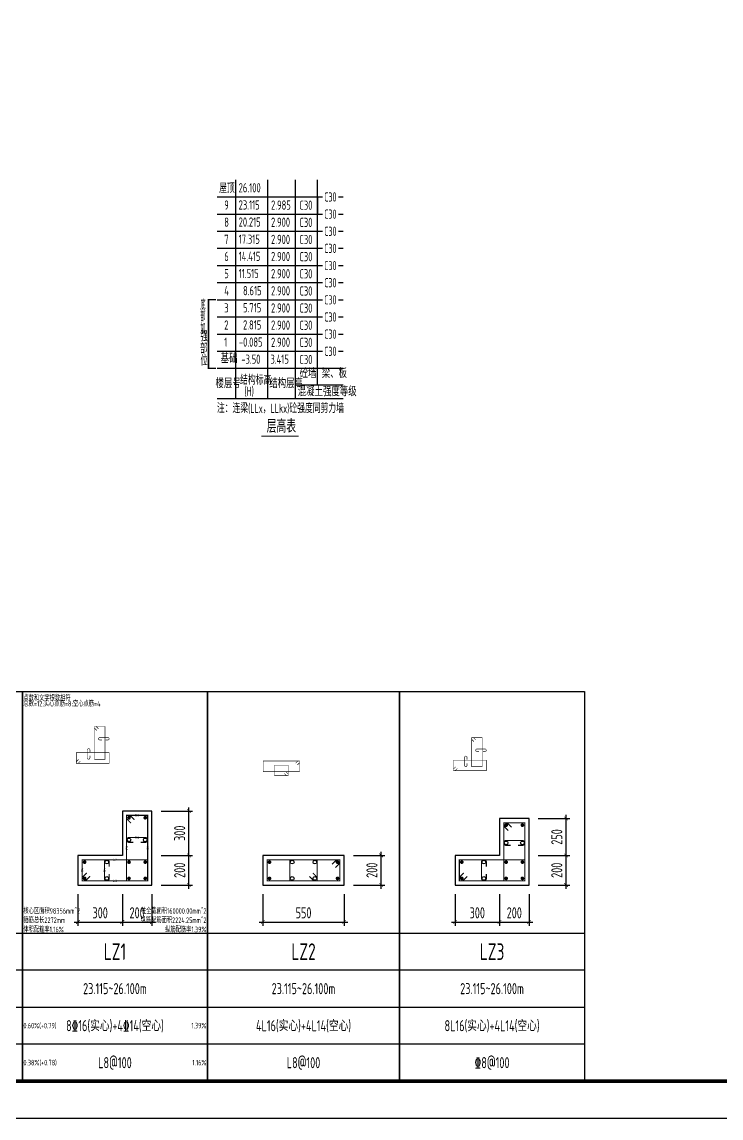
# Model space of a CAD drawing. Extents: x -1058961 to 23600, y -449123 to 2751847.
# Drawn here: x -409218 to -390309, y -288485 to -258849 of the extents above; entities that cross this region are included whole.
import ezdxf
from ezdxf.enums import TextEntityAlignment as Align

# ---------------------------------------------------------------- set-up
doc = ezdxf.new("R2010")
doc.units = 0
doc.header["$LTSCALE"] = 1000
doc.layers.get('0').update_dxf_attribs({"linetype": 'CONTINUOUS'})
doc.layers.get('DEFPOINTS').update_dxf_attribs({"linetype": 'CONTINUOUS'})
for name, color, linetype in [('-TK', 7, 'CONTINUOUS'), ('COLU_DE_DIM', 3, 'CONTINUOUS'), ('COLU_DE_TH', 7, 'CONTINUOUS'), ('LINK', 6, 'CONTINUOUS'), ('LINK-INDEX', 6, 'CONTINUOUS'), ('REIN', 6, 'CONTINUOUS'), ('S-0-TEXT', 7, 'CONTINUOUS'), ('S-B表格', 2, 'CONTINUOUS'), ('TAB', 7, 'CONTINUOUS'), ('TAB_TEXT', 7, 'CONTINUOUS'), ('TEXT', 2, 'CONTINUOUS')]:
    doc.layers.add(name, color=color, linetype=linetype)
doc.layers.add('7549', color=9, linetype='CONTINUOUS', lineweight=18)
doc.layers.add('箍筋长度', color=3, linetype='CONTINUOUS', plot=False)
doc.layers.add('配箍校核', color=34, linetype='CONTINUOUS', plot=False)
doc.styles.add('BW_Rein', font='Tssdeng.shx', dxfattribs={"width": 0.7, "bigfont": 'hztxt.shx'})
doc.styles.add('TSSD_DIMENSION', font='Tssdeng.shx', dxfattribs={"width": 0.7, "bigfont": 'tssdchn.shx'})
doc.styles.add('TSSD_REIN', font='tssdeng.shx', dxfattribs={"width": 0.7, "height": 300, "bigfont": 'tssdchn.shx'})
doc.dimstyles.new('TSSD_25_100', dxfattribs={"dimtxt": 300, "dimasz": 100, "dimexe": 100, "dimexo": 250, "dimgap": 100, "dimtad": 1, "dimdec": 0, "dimlfac": 0.25, "dimzin": 0, "dimdsep": 46, "dimtxsty": 'TSSD_DIMENSION', "dimblk": 'ARCHTICK', "dimcen": 0, "dimdle": 100, "dimclrt": 7, "dimadec": 0, "dimazin": 0, "dimtfac": 1, "dimtdec": 0, "dimtix": 1, "dimtmove": 2, "dimatfit": 3, "dimldrblk": 'ARCHTICK', "dimfxl": 0, "dimtolj": 1, "dimtzin": 0, "dimarcsym": 0})

# ---------------------------------------------------------------- blocks, each defined once
blk = doc.blocks.new('B20200424131938')
at = {"layer": '7549', "const_width": 40}
blk.add_lwpolyline([(417, 3688), (217, 3688), (217, 1834), (417, 1834)], dxfattribs=at)
at = {"layer": 'S-0-TEXT'}
blk.add_lwpolyline([(1641, 0, 27, 27, 0), (2658, 0, 0, 0, 0)], format="xyseb", dxfattribs=at)
at = {"layer": 'S-B表格'}
for p, q in [((952, 1021), (952, 6932)), ((1817, 1021), (1817, 6932)), ((2567, 1021), (2567, 6932)), ((3167, 1385), (3167, 6932)), ((452, 6469), (3167, 6469)), ((452, 6469), (3167, 6469)), ((3167, 6469), (3298, 6469)), ((3167, 6469), (3298, 6469)), ((3167, 6469), (3298, 6469)), ((3731, 6469), (3862, 6469)), ((3731, 6469), (3862, 6469)), ((3731, 6469), (3862, 6469)), ((452, 6005), (3167, 6005)), ((452, 6005), (3167, 6005)), ((3167, 6005), (3298, 6005)), ((3167, 6005), (3298, 6005)), ((3167, 6005), (3298, 6005)), ((3731, 6005), (3862, 6005)), ((3731, 6005), (3862, 6005)), ((3731, 6005), (3862, 6005)), ((452, 5542), (3167, 5542)), ((452, 5542), (3167, 5542)), ((3167, 5542), (3298, 5542)), ((3167, 5542), (3298, 5542)), ((3167, 5542), (3298, 5542)), ((3731, 5542), (3862, 5542)), ((3731, 5542), (3862, 5542)), ((3731, 5542), (3862, 5542)), ((452, 5078), (3167, 5078)), ((452, 5078), (3167, 5078)), ((3167, 5078), (3298, 5078)), ((3167, 5078), (3298, 5078)), ((3167, 5078), (3298, 5078)), ((3731, 5078), (3862, 5078)), ((3731, 5078), (3862, 5078)), ((3731, 5078), (3862, 5078)), ((452, 4615), (3167, 4615)), ((3167, 4615), (3298, 4615)), ((3731, 4615), (3862, 4615)), ((452, 4151), (3167, 4151)), ((3167, 4151), (3298, 4151)), ((3731, 4151), (3862, 4151)), ((452, 3688), (3167, 3688)), ((3167, 3688), (3298, 3688)), ((3731, 3688), (3862, 3688)), ((452, 3224), (3167, 3224)), ((3167, 3224), (3298, 3224)), ((3731, 3224), (3862, 3224)), ((452, 2761), (3167, 2761)), ((3167, 2761), (3298, 2761)), ((3731, 2761), (3862, 2761)), ((452, 2297), (3167, 2297)), ((3167, 2297), (3298, 2297)), ((3731, 2297), (3862, 2297)), ((452, 1834), (3167, 1834)), ((452, 1834), (3862, 1834)), ((452, 1834), (2854, 1834)), ((452, 1834), (2854, 1834)), ((2567, 1385), (3862, 1385)), ((452, 1021), (3862, 1021))]:
    blk.add_line(p, q, dxfattribs=at)
at = {"style": 'TSSD_REIN'}
for s, width, p, p2 in [('底', 0.535575, (-3, 3408), (134, 3408)), ('部', 0.530918, (-3, 3100), (134, 3100)), ('加', 0.526341, (-3, 2774), (134, 2774))]:
    blk.add_text(s, height=285, dxfattribs=dict(at, width=width)).set_placement(p, p2, align=Align.FIT)
for s, height, width, p in [('强', 285, 0.535575, (-3, 2477)), ('部', 285, 0.535575, (-13, 2146)), ('位', 285, 0.535575, (-3, 1820)), ('砼墙', 250, 0.7, (2681, 1495)), ('梁、板', 250, 0.7, (3279, 1495))]:
    blk.add_text(s, height=height, dxfattribs=dict(at, width=width)).set_placement(p, align=Align.BOTTOM_LEFT)
for s, width, p in [('楼层号', 0.7, (405, 1299)), ('结构标高', 0.65, (1070, 1392)), ('结构层高', 0.7, (1860, 1299)), ('(H)', 0.65, (1188, 1086)), ('混凝土强度等级', 0.7, (2629, 1080))]:
    blk.add_text(s, height=250, dxfattribs=dict(at, width=width)).set_placement(p)
at = {"layer": 'S-0-TEXT', "style": 'TSSD_REIN', "width": 0.7}
blk.add_text('层高表', height=360, dxfattribs=at).set_placement((1790, 90))
at = {"layer": 'S-B表格', "style": 'TSSD_REIN'}
for s, width, p in [('屋顶', 0.65, (503, 6575)), ('26.100', 0.7, (1031, 6590)), ('C30', 0.65, (3345, 6341)), ('9', 0.7, (642, 6123)), ('23.115', 0.7, (1031, 6126)), ('2.985', 0.7, (1907, 6121)), ('C30', 0.7, (2675, 6118)), ('C30', 0.65, (3345, 5877)), ('8', 0.7, (642, 5660)), ('20.215', 0.7, (1031, 5663)), ('2.900', 0.7, (1907, 5658)), ('C30', 0.7, (2675, 5654)), ('C30', 0.65, (3345, 5414)), ('7', 0.7, (642, 5196)), ('17.315', 0.7, (1031, 5199)), ('2.900', 0.7, (1907, 5194)), ('C30', 0.7, (2675, 5191)), ('C30', 0.65, (3345, 4950)), ('6', 0.7, (642, 4733)), ('14.415', 0.7, (1031, 4736)), ('2.900', 0.7, (1907, 4731)), ('C30', 0.7, (2675, 4727)), ('5', 0.7, (642, 4269)), ('11.515', 0.7, (1031, 4272)), ('2.900', 0.7, (1907, 4267)), ('C30', 0.7, (2675, 4264)), ('C30', 0.65, (3345, 4487)), ('C30', 0.65, (3345, 4023)), ('4', 0.7, (642, 3806)), ('8.615', 0.7, (1150, 3809)), ('2.900', 0.7, (1907, 3804)), ('C30', 0.7, (2675, 3800)), ('3', 0.7, (642, 3342)), ('5.715', 0.7, (1150, 3345)), ('2.900', 0.7, (1907, 3340)), ('C30', 0.7, (2675, 3337)), ('C30', 0.65, (3345, 3560)), ('C30', 0.65, (3345, 3096)), ('2', 0.7, (642, 2879)), ('2.815', 0.7, (1150, 2882)), ('2.900', 0.7, (1907, 2877)), ('C30', 0.7, (2675, 2873)), ('-0.085', 0.7, (1038, 2418)), ('C30', 0.65, (3345, 2633)), ('1', 0.7, (642, 2415)), ('2.900', 0.7, (1907, 2413)), ('C30', 0.7, (2675, 2410)), ('C30', 0.65, (3345, 2169)), ('基础', 0.7, (545, 1974)), ('-3.50', 0.7, (1103, 1955)), ('3.415', 0.7, (1891, 1955)), ('C30', 0.7, (2675, 1946))]:
    blk.add_text(s, height=250, dxfattribs=dict(at, width=width)).set_placement(p)
at = {"layer": 'TEXT', "style": 'TSSD_REIN', "width": 0.65}
blk.add_text('注：连梁(LLx，LLkx)砼强度同剪力墙', height=250, dxfattribs=at).set_placement((443, 627))
blk = doc.blocks.new('_ArchTick')
at = {"color": 0, "linetype": 'ByBlock', "const_width": 0.15}
blk.add_lwpolyline([(-0.5, -0.5), (0.5, 0.5)], dxfattribs=at)
blk = doc.blocks.new('*D1010')
at = {"layer": 'COLU_DE_DIM', "color": 0, "lineweight": -2}
for p, q in [((-402702, -282435), (-402702, -283285)), ((-400502, -282435), (-400502, -283285)), ((-402802, -283185), (-400402, -283185))]:
    blk.add_line(p, q, dxfattribs=at)
at = {"layer": 'DEFPOINTS', "color": 0}
for p in [(-402702, -282185), (-400502, -282185), (-400502, -283185)]:
    blk.add_point(p, dxfattribs=at)
at = {"layer": 'COLU_DE_DIM', "color": 0, "lineweight": -2, "xscale": 100, "yscale": 100, "zscale": 100, "rotation": 180}
blk.add_blockref('_ArchTick', (-402702, -283185), dxfattribs=at)
at = {"layer": 'COLU_DE_DIM', "color": 0, "lineweight": -2, "xscale": 100, "yscale": 100, "zscale": 100}
blk.add_blockref('_ArchTick', (-400502, -283185), dxfattribs=at)
at = {"layer": 'COLU_DE_DIM', "color": 7, "insert": (-401602, -282935), "char_height": 300, "attachment_point": 5, "style": 'TSSD_DIMENSION'}
blk.add_mtext('\\A1;550', dxfattribs=at)
blk = doc.blocks.new('*D1011')
at = {"layer": 'COLU_DE_DIM', "color": 0, "lineweight": -2}
for p, q in [((-400252, -281385), (-399402, -281385)), ((-399502, -282285), (-399502, -281285)), ((-400252, -282185), (-399402, -282185))]:
    blk.add_line(p, q, dxfattribs=at)
at = {"layer": 'DEFPOINTS', "color": 0}
for p in [(-400502, -281385), (-399502, -281385), (-400502, -282185)]:
    blk.add_point(p, dxfattribs=at)
at = {"layer": 'COLU_DE_DIM', "color": 0, "lineweight": -2, "xscale": 100, "yscale": 100, "zscale": 100}
for p, rotation in [((-399502, -281385), 90), ((-399502, -282185), 270)]:
    blk.add_blockref('_ArchTick', p, dxfattribs=dict(at, rotation=rotation))
at = {"layer": 'COLU_DE_DIM', "color": 7, "insert": (-399752, -281785), "char_height": 300, "attachment_point": 5, "rotation": 90, "style": 'TSSD_DIMENSION'}
blk.add_mtext('\\A1;200', dxfattribs=at)
blk = doc.blocks.new('*D1012')
at = {"layer": 'COLU_DE_DIM', "color": 0, "lineweight": -2}
for p, q in [((-407702, -282435), (-407702, -283285)), ((-406502, -282435), (-406502, -283285)), ((-407802, -283185), (-406402, -283185))]:
    blk.add_line(p, q, dxfattribs=at)
at = {"layer": 'DEFPOINTS', "color": 0}
for p in [(-407702, -282185), (-406502, -282185), (-406502, -283185)]:
    blk.add_point(p, dxfattribs=at)
at = {"layer": 'COLU_DE_DIM', "color": 0, "lineweight": -2, "xscale": 100, "yscale": 100, "zscale": 100, "rotation": 180}
blk.add_blockref('_ArchTick', (-407702, -283185), dxfattribs=at)
at = {"layer": 'COLU_DE_DIM', "color": 0, "lineweight": -2, "xscale": 100, "yscale": 100, "zscale": 100}
blk.add_blockref('_ArchTick', (-406502, -283185), dxfattribs=at)
at = {"layer": 'COLU_DE_DIM', "color": 7, "insert": (-407102, -282935), "char_height": 300, "attachment_point": 5, "style": 'TSSD_DIMENSION'}
blk.add_mtext('\\A1;300', dxfattribs=at)
blk = doc.blocks.new('*D1013')
at = {"layer": 'COLU_DE_DIM', "color": 0, "lineweight": -2}
for p, q in [((-406502, -282435), (-406502, -283285)), ((-405702, -282435), (-405702, -283285)), ((-406602, -283185), (-405602, -283185))]:
    blk.add_line(p, q, dxfattribs=at)
at = {"layer": 'DEFPOINTS', "color": 0}
for p in [(-406502, -282185), (-405702, -282185), (-405702, -283185)]:
    blk.add_point(p, dxfattribs=at)
at = {"layer": 'COLU_DE_DIM', "color": 0, "lineweight": -2, "xscale": 100, "yscale": 100, "zscale": 100, "rotation": 180}
blk.add_blockref('_ArchTick', (-406502, -283185), dxfattribs=at)
at = {"layer": 'COLU_DE_DIM', "color": 0, "lineweight": -2, "xscale": 100, "yscale": 100, "zscale": 100}
blk.add_blockref('_ArchTick', (-405702, -283185), dxfattribs=at)
at = {"layer": 'COLU_DE_DIM', "color": 7, "insert": (-406102, -282935), "char_height": 300, "attachment_point": 5, "style": 'TSSD_DIMENSION'}
blk.add_mtext('\\A1;200', dxfattribs=at)
blk = doc.blocks.new('*D1014')
at = {"layer": 'COLU_DE_DIM', "color": 0, "lineweight": -2}
for p, q in [((-405452, -281385), (-404602, -281385)), ((-404702, -282285), (-404702, -281285)), ((-405452, -282185), (-404602, -282185))]:
    blk.add_line(p, q, dxfattribs=at)
at = {"layer": 'DEFPOINTS', "color": 0}
for p in [(-405702, -281385), (-404702, -281385), (-405702, -282185)]:
    blk.add_point(p, dxfattribs=at)
at = {"layer": 'COLU_DE_DIM', "color": 0, "lineweight": -2, "xscale": 100, "yscale": 100, "zscale": 100}
for p, rotation in [((-404702, -281385), 90), ((-404702, -282185), 270)]:
    blk.add_blockref('_ArchTick', p, dxfattribs=dict(at, rotation=rotation))
at = {"layer": 'COLU_DE_DIM', "color": 7, "insert": (-404952, -281785), "char_height": 300, "attachment_point": 5, "rotation": 90, "style": 'TSSD_DIMENSION'}
blk.add_mtext('\\A1;200', dxfattribs=at)
blk = doc.blocks.new('*D1015')
at = {"layer": 'COLU_DE_DIM', "color": 0, "lineweight": -2}
for p, q in [((-405452, -280185), (-404602, -280185)), ((-404702, -281485), (-404702, -280085)), ((-405452, -281385), (-404602, -281385))]:
    blk.add_line(p, q, dxfattribs=at)
at = {"layer": 'DEFPOINTS', "color": 0}
for p in [(-405702, -280185), (-404702, -280185), (-405702, -281385)]:
    blk.add_point(p, dxfattribs=at)
at = {"layer": 'COLU_DE_DIM', "color": 0, "lineweight": -2, "xscale": 100, "yscale": 100, "zscale": 100}
for p, rotation in [((-404702, -280185), 90), ((-404702, -281385), 270)]:
    blk.add_blockref('_ArchTick', p, dxfattribs=dict(at, rotation=rotation))
at = {"layer": 'COLU_DE_DIM', "color": 7, "insert": (-404952, -280785), "char_height": 300, "attachment_point": 5, "rotation": 90, "style": 'TSSD_DIMENSION'}
blk.add_mtext('\\A1;300', dxfattribs=at)
blk = doc.blocks.new('A1')
blk.add_lwpolyline([(0, 59400), (0, 0), (84100, 0), (84100, 59400)], close=True)
at = {"const_width": 100}
blk.add_lwpolyline([(2500, 58400), (2500, 1000), (83100, 1000), (83100, 58400)], close=True, dxfattribs=at)
blk = doc.blocks.new('*D3281')
at = {"layer": 'COLU_DE_DIM', "color": 0, "lineweight": -2}
for p, q in [((-397502, -282435), (-397502, -283285)), ((-396302, -282435), (-396302, -283285)), ((-397602, -283185), (-396202, -283185))]:
    blk.add_line(p, q, dxfattribs=at)
at = {"layer": 'DEFPOINTS', "color": 0}
for p in [(-397502, -282185), (-396302, -282185), (-396302, -283185)]:
    blk.add_point(p, dxfattribs=at)
at = {"layer": 'COLU_DE_DIM', "color": 0, "lineweight": -2, "xscale": 100, "yscale": 100, "zscale": 100, "rotation": 180}
blk.add_blockref('_ArchTick', (-397502, -283185), dxfattribs=at)
at = {"layer": 'COLU_DE_DIM', "color": 0, "lineweight": -2, "xscale": 100, "yscale": 100, "zscale": 100}
blk.add_blockref('_ArchTick', (-396302, -283185), dxfattribs=at)
at = {"layer": 'COLU_DE_DIM', "color": 7, "insert": (-396902, -282935), "char_height": 300, "attachment_point": 5, "style": 'TSSD_DIMENSION'}
blk.add_mtext('\\A1;300', dxfattribs=at)
blk = doc.blocks.new('*D3282')
at = {"layer": 'COLU_DE_DIM', "color": 0, "lineweight": -2}
for p, q in [((-396302, -282435), (-396302, -283285)), ((-395502, -282435), (-395502, -283285)), ((-396402, -283185), (-395402, -283185))]:
    blk.add_line(p, q, dxfattribs=at)
at = {"layer": 'DEFPOINTS', "color": 0}
for p in [(-396302, -282185), (-395502, -282185), (-395502, -283185)]:
    blk.add_point(p, dxfattribs=at)
at = {"layer": 'COLU_DE_DIM', "color": 0, "lineweight": -2, "xscale": 100, "yscale": 100, "zscale": 100, "rotation": 180}
blk.add_blockref('_ArchTick', (-396302, -283185), dxfattribs=at)
at = {"layer": 'COLU_DE_DIM', "color": 0, "lineweight": -2, "xscale": 100, "yscale": 100, "zscale": 100}
blk.add_blockref('_ArchTick', (-395502, -283185), dxfattribs=at)
at = {"layer": 'COLU_DE_DIM', "color": 7, "insert": (-395902, -282935), "char_height": 300, "attachment_point": 5, "style": 'TSSD_DIMENSION'}
blk.add_mtext('\\A1;200', dxfattribs=at)
blk = doc.blocks.new('*D3283')
at = {"layer": 'COLU_DE_DIM', "color": 0, "lineweight": -2}
for p, q in [((-395252, -281385), (-394402, -281385)), ((-394502, -282285), (-394502, -281285)), ((-395252, -282185), (-394402, -282185))]:
    blk.add_line(p, q, dxfattribs=at)
at = {"layer": 'DEFPOINTS', "color": 0}
for p in [(-395502, -281385), (-394502, -281385), (-395502, -282185)]:
    blk.add_point(p, dxfattribs=at)
at = {"layer": 'COLU_DE_DIM', "color": 0, "lineweight": -2, "xscale": 100, "yscale": 100, "zscale": 100}
for p, rotation in [((-394502, -281385), 90), ((-394502, -282185), 270)]:
    blk.add_blockref('_ArchTick', p, dxfattribs=dict(at, rotation=rotation))
at = {"layer": 'COLU_DE_DIM', "color": 7, "insert": (-394752, -281785), "char_height": 300, "attachment_point": 5, "rotation": 90, "style": 'TSSD_DIMENSION'}
blk.add_mtext('\\A1;200', dxfattribs=at)
blk = doc.blocks.new('*D3284')
at = {"layer": 'COLU_DE_DIM', "color": 0, "lineweight": -2}
for p, q in [((-394502, -281485), (-394502, -280285)), ((-395252, -280385), (-394402, -280385)), ((-395252, -281385), (-394402, -281385))]:
    blk.add_line(p, q, dxfattribs=at)
at = {"layer": 'DEFPOINTS', "color": 0}
for p in [(-395502, -280385), (-394502, -280385), (-395502, -281385)]:
    blk.add_point(p, dxfattribs=at)
at = {"layer": 'COLU_DE_DIM', "color": 0, "lineweight": -2, "xscale": 100, "yscale": 100, "zscale": 100}
for p, rotation in [((-394502, -280385), 90), ((-394502, -281385), 270)]:
    blk.add_blockref('_ArchTick', p, dxfattribs=dict(at, rotation=rotation))
at = {"layer": 'COLU_DE_DIM', "color": 7, "insert": (-394752, -280885), "char_height": 300, "attachment_point": 5, "rotation": 90, "style": 'TSSD_DIMENSION'}
blk.add_mtext('\\A1;250', dxfattribs=at)

msp = doc.modelspace()

# ---------------------------------------------------------------- linework, layer by layer
at = {"layer": 'COLU_DE_TH'}
for points in [[(-407702.14, -281385.11), (-407702.14, -282185.11), (-405702.14, -282185.11), (-405702.14, -280185.11), (-406502.14, -280185.11), (-406502.14, -281385.11), (-407702.14, -281385.11)], [(-395502.14, -282185.11), (-395502.14, -280385.11), (-396302.14, -280385.11), (-396302.14, -281385.11), (-397502.14, -281385.11), (-397502.14, -282185.11), (-395502.14, -282185.11)], [(-402702.14, -282185.11), (-400502.14, -282185.11), (-400502.14, -281385.11), (-402702.14, -281385.11), (-402702.14, -282185.11)]]:
    msp.add_lwpolyline(points, close=True, dxfattribs=at)
at = {"layer": 'LINK', "const_width": 30}
for points in [[(-406267.14, -280512.03), (-406387.14, -280392.03), (-406387.14, -280300.11), (-405817.14, -280300.11), (-405817.14, -282070.11), (-406387.14, -282070.11), (-406387.14, -280300.11), (-406295.22, -280300.11), (-406175.22, -280420.11)], [(-396067.14, -280712.03), (-396187.14, -280592.03), (-396187.14, -280500.11), (-395617.14, -280500.11), (-395617.14, -282070.11), (-396187.14, -282070.11), (-396187.14, -280500.11), (-396095.22, -280500.11), (-395975.22, -280620.11)], [(-407375.22, -281950.11), (-407495.22, -282070.11), (-407587.14, -282070.11), (-407587.14, -281500.11), (-405817.14, -281500.11), (-405817.14, -282070.11), (-407587.14, -282070.11), (-407587.14, -281978.18), (-407467.14, -281858.18)], [(-400829.07, -281620.11), (-400709.07, -281500.11), (-400617.14, -281500.11), (-400617.14, -282070.11), (-402587.14, -282070.11), (-402587.14, -281500.11), (-400617.14, -281500.11), (-400617.14, -281592.03), (-400737.14, -281712.03)], [(-401350.48, -281858.18), (-401230.48, -281978.18), (-401230.48, -282070.11), (-401973.81, -282070.11), (-401973.81, -281500.11), (-401230.48, -281500.11), (-401230.48, -282070.11), (-401322.4, -282070.11), (-401442.4, -281950.11)], [(-397175.22, -281950.11), (-397295.22, -282070.11), (-397387.14, -282070.11), (-397387.14, -281500.11), (-395617.14, -281500.11), (-395617.14, -282070.11), (-397387.14, -282070.11), (-397387.14, -281978.18), (-397267.14, -281858.18)]]:
    msp.add_lwpolyline(points, dxfattribs=at)
for points in [[(-406002.14, -281030.11), (-405882.14, -281030.11, 1), (-405882.14, -280900.11), (-406322.14, -280900.11, 1), (-406322.14, -281030.11), (-406202.14, -281030.11)], [(-395802.14, -281111.76), (-395682.14, -281111.76, 1), (-395682.14, -280981.76), (-396122.14, -280981.76, 1), (-396122.14, -281111.76), (-396002.14, -281111.76)], [(-406857.14, -281685.11), (-406857.14, -281565.11, 1), (-406987.14, -281565.11), (-406987.14, -282005.11, 1), (-406857.14, -282005.11), (-406857.14, -281885.11)], [(-396657.14, -281685.11), (-396657.14, -281565.11, 1), (-396787.14, -281565.11), (-396787.14, -282005.11, 1), (-396657.14, -282005.11), (-396657.14, -281885.11)]]:
    msp.add_lwpolyline(points, format="xyb", dxfattribs=at)
at = {"layer": 'LINK-INDEX', "const_width": 15}
for points in [[(-407194.64, -278004.17), (-407254.64, -277944.17), (-407254.64, -277898.2), (-406969.64, -277898.2), (-406969.64, -278783.2), (-407254.64, -278783.2), (-407254.64, -277898.2), (-407208.68, -277898.2), (-407148.68, -277958.2)], [(-396994.64, -278304.17), (-397054.64, -278244.17), (-397054.64, -278198.2), (-396769.64, -278198.2), (-396769.64, -278983.2), (-397054.64, -278983.2), (-397054.64, -278198.2), (-397008.68, -278198.2), (-396948.68, -278258.2)], [(-407638.68, -278833.2), (-407698.68, -278893.2), (-407744.64, -278893.2), (-407744.64, -278608.2), (-406859.64, -278608.2), (-406859.64, -278893.2), (-407744.64, -278893.2), (-407744.64, -278847.24), (-407684.64, -278787.24)], [(-401815.61, -278892.61), (-401755.61, -278832.61), (-401709.64, -278832.61), (-401709.64, -279117.61), (-402694.64, -279117.61), (-402694.64, -278832.61), (-401709.64, -278832.61), (-401709.64, -278878.57), (-401769.64, -278938.57)], [(-397438.68, -279033.2), (-397498.68, -279093.2), (-397544.64, -279093.2), (-397544.64, -278808.2), (-396659.64, -278808.2), (-396659.64, -279093.2), (-397544.64, -279093.2), (-397544.64, -279047.24), (-397484.64, -278987.24)], [(-402076.31, -279121.64), (-402016.31, -279181.64), (-402016.31, -279227.61), (-402387.98, -279227.61), (-402387.98, -278942.61), (-402016.31, -278942.61), (-402016.31, -279227.61), (-402062.27, -279227.61), (-402122.27, -279167.61)]]:
    msp.add_lwpolyline(points, dxfattribs=at)
for points in [[(-406952.14, -278263.2), (-406892.14, -278263.2, 1), (-406892.14, -278198.2), (-407112.14, -278198.2, 1), (-407112.14, -278263.2), (-407052.14, -278263.2)], [(-407379.64, -278590.7), (-407379.64, -278530.7, 1), (-407444.64, -278530.7), (-407444.64, -278750.7, 1), (-407379.64, -278750.7), (-407379.64, -278690.7)], [(-396752.14, -278572.27), (-396692.14, -278572.27, 1), (-396692.14, -278507.27), (-396912.14, -278507.27, 1), (-396912.14, -278572.27), (-396852.14, -278572.27)], [(-397179.64, -278790.7), (-397179.64, -278730.7, 1), (-397244.64, -278730.7), (-397244.64, -278950.7, 1), (-397179.64, -278950.7), (-397179.64, -278890.7)]]:
    msp.add_lwpolyline(points, format="xyb", dxfattribs=at)
at = {"layer": 'REIN', "const_width": 50}
for points in [[(-406347.14, -280365.11, 1), (-406297.14, -280365.11, 1), (-406347.14, -280365.11)], [(-405907.14, -280365.11, 1), (-405857.14, -280365.11, 1), (-405907.14, -280365.11)], [(-396147.14, -280565.11, 1), (-396097.14, -280565.11, 1), (-396147.14, -280565.11)], [(-395707.14, -280565.11, 1), (-395657.14, -280565.11, 1), (-395707.14, -280565.11)], [(-407547.14, -281565.11, 1), (-407497.14, -281565.11, 1), (-407547.14, -281565.11)], [(-406347.14, -281565.11, 1), (-406297.14, -281565.11, 1), (-406347.14, -281565.11)], [(-405907.14, -281565.11, 1), (-405857.14, -281565.11, 1), (-405907.14, -281565.11)], [(-402547.14, -281565.11, 1), (-402497.14, -281565.11, 1), (-402547.14, -281565.11)], [(-400707.14, -281565.11, 1), (-400657.14, -281565.11, 1), (-400707.14, -281565.11)], [(-397347.14, -281565.11, 1), (-397297.14, -281565.11, 1), (-397347.14, -281565.11)], [(-396147.14, -281565.11, 1), (-396097.14, -281565.11, 1), (-396147.14, -281565.11)], [(-395707.14, -281565.11, 1), (-395657.14, -281565.11, 1), (-395707.14, -281565.11)], [(-407547.14, -282005.11, 1), (-407497.14, -282005.11, 1), (-407547.14, -282005.11)], [(-406347.14, -282005.11, 1), (-406297.14, -282005.11, 1), (-406347.14, -282005.11)], [(-405907.14, -282005.11, 1), (-405857.14, -282005.11, 1), (-405907.14, -282005.11)], [(-402547.14, -282005.11, 1), (-402497.14, -282005.11, 1), (-402547.14, -282005.11)], [(-400707.14, -282005.11, 1), (-400657.14, -282005.11, 1), (-400707.14, -282005.11)], [(-397347.14, -282005.11, 1), (-397297.14, -282005.11, 1), (-397347.14, -282005.11)], [(-396147.14, -282005.11, 1), (-396097.14, -282005.11, 1), (-396147.14, -282005.11)], [(-395707.14, -282005.11, 1), (-395657.14, -282005.11, 1), (-395707.14, -282005.11)]]:
    msp.add_lwpolyline(points, format="xyb", close=True, dxfattribs=at)
at = {"layer": 'REIN'}
for centre in [(-406322.14, -280965.11), (-405882.14, -280965.11), (-396122.14, -281046.76), (-395682.14, -281046.76), (-406922.14, -281565.11), (-401908.81, -281565.11), (-401295.48, -281565.11), (-396722.14, -281565.11), (-406922.14, -282005.11), (-401908.81, -282005.11), (-401295.48, -282005.11), (-396722.14, -282005.11)]:
    msp.add_circle(centre, 50, dxfattribs=at)
at = {"layer": 'S-B表格', "color": 6, "linetype": 'ByBlock', "ltscale": 0.5, "const_width": 30}
for points in [[(-403435.82, -264042.69), (-403435.82, -263579.19)], [(-402570.18, -264042.69), (-402570.18, -263579.19)], [(-401820.54, -264042.69), (-401820.54, -263579.19)], [(-401220.54, -264042.69), (-401220.54, -263579.19)]]:
    msp.add_lwpolyline(points, dxfattribs=at)
at = {"layer": 'TAB'}
for points in [[(-415802.1, -276955.56), (-409202.14, -276955.56), (-409202.14, -287485.11), (-415802.1, -287485.11), (-415802.1, -276955.56), (-415802.1, -283485.11), (-409202.14, -283485.11), (-409202.14, -284485.11), (-415802.1, -284485.11), (-415802.1, -285485.11), (-409202.14, -285485.11), (-409202.14, -286485.11), (-415802.1, -286485.11)], [(-409202.14, -276955.56), (-404202.14, -276955.56), (-404202.14, -287485.11), (-409202.14, -287485.11), (-409202.14, -276955.56), (-409202.14, -283485.11), (-404202.14, -283485.11), (-404202.14, -284485.11), (-409202.14, -284485.11), (-409202.14, -285485.11), (-404202.14, -285485.11), (-404202.14, -286485.11), (-409202.14, -286485.11)], [(-404202.14, -276955.56), (-399002.14, -276955.56), (-399002.14, -287485.11), (-404202.14, -287485.11), (-404202.14, -276955.56), (-404202.14, -283485.11), (-399002.14, -283485.11), (-399002.14, -284485.11), (-404202.14, -284485.11), (-404202.14, -285485.11), (-399002.14, -285485.11), (-399002.14, -286485.11), (-404202.14, -286485.11)], [(-399002.14, -276955.56), (-394002.14, -276955.56), (-394002.14, -287485.11), (-399002.14, -287485.11), (-399002.14, -276955.56), (-399002.14, -283485.11), (-394002.14, -283485.11), (-394002.14, -284485.11), (-399002.14, -284485.11), (-399002.14, -285485.11), (-394002.14, -285485.11), (-394002.14, -286485.11), (-399002.14, -286485.11)]]:
    msp.add_lwpolyline(points, dxfattribs=at)

# ---------------------------------------------------------------- block references
at = {"layer": '-TK'}
msp.add_blockref('A1', (-459602.31, -288485.11), dxfattribs=at)
at = {"layer": 'S-B表格'}
msp.add_blockref('B20200424131938', (-404387.46, -270047.79), dxfattribs=at)

# ---------------------------------------------------------------- texts
at = {"layer": 'TAB_TEXT', "style": 'TSSD_REIN', "width": 0.7}
for s, height, p in [('LZ1', 450, (-406702.14, -283985.11)), ('LZ2', 450, (-401602.14, -283985.11)), ('LZ3', 450, (-396502.14, -283985.11)), ('23.115~26.100m', 300, (-406702.14, -284985.11)), ('23.115~26.100m', 300, (-401602.14, -284985.11)), ('23.115~26.100m', 300, (-396502.14, -284985.11)), ('L8@100', 300, (-406702.14, -286985.11)), ('L8@100', 300, (-401602.14, -286985.11))]:
    msp.add_text(s, height=height, dxfattribs=at).set_placement(p, align=Align.MIDDLE)
at = {"layer": 'TAB_TEXT', "color": 1, "style": 'TSSD_REIN', "width": 0.7}
for s, p in [('8%%13216(实心)+4%%13214(空心)', (-406702.14, -285985.11)), ('4L16(实心)+4L14(空心)', (-401602.14, -285985.11)), ('8L16(实心)+4L14(空心)', (-396502.14, -285985.11)), ('%%1328@100', (-396502.14, -286985.11))]:
    msp.add_text(s, height=300, dxfattribs=at).set_placement(p, align=Align.MIDDLE)
at = {"layer": '箍筋长度', "style": 'BW_Rein', "width": 0.7}
for s, rotation, p in [('134', 360, (-406102.14, -280300.11)), ('134', 360, (-406102.14, -280900.11)), ('434', 90, (-406387.14, -281185.11)), ('434', 90, (-405817.14, -281185.11)), ('434', 360, (-406702.14, -281500.11)), ('134', 90, (-407587.14, -281785.11)), ('134', 90, (-406987.14, -281785.11)), ('434', 360, (-406702.14, -282070.11))]:
    msp.add_text(s, height=65, rotation=rotation, dxfattribs=at).set_placement(p, align=Align.MIDDLE_CENTER)
at = {"layer": '配箍校核', "style": 'BW_Rein', "width": 0.7}
for s, p in [('点数和文字根数相符', (-409177.14, -277205.56)), ('总数=12;实心点筋=8;空心点筋=4', (-409177.14, -277355.56)), ('核心区面积98356mm^ 2', (-409177.14, -282960.11)), ('体积配箍率1.16%', (-409177.14, -283460.11)), ('箍筋总长2272mm', (-409177.14, -283210.11))]:
    msp.add_text(s, height=150, dxfattribs=at).set_placement(p)
for s, p in [('柱全截面积160000.00mm^ 2', (-404227.14, -282960.11)), ('纵筋配筋面积2224.25mm^ 2', (-404227.14, -283210.11)), ('纵筋配筋率1.39%', (-404227.14, -283460.11))]:
    msp.add_text(s, height=150, dxfattribs=at).set_placement(p, align=Align.RIGHT)
for s, p in [('0.60%(+0.79)', (-409177.14, -285985.11)), ('0.38%(+0.78)', (-409177.14, -286985.11))]:
    msp.add_text(s, height=150, dxfattribs=at).set_placement(p, align=Align.MIDDLE_LEFT)
for s, p in [('1.39%', (-404227.14, -285985.11)), ('1.16%', (-404227.14, -286985.11))]:
    msp.add_text(s, height=150, dxfattribs=at).set_placement(p, align=Align.MIDDLE_RIGHT)

# ---------------------------------------------------------------- dimensions: what is measured, and where the dimension line sits
at = {"layer": 'COLU_DE_DIM'}
for base, p1, p2, picture, middle in [((-404702.14, -280185.11), (-405702.14, -281385.11), (-405702.14, -280185.11), '*D1015', (-404952.14, -280785.11)), ((-394502.14, -280385.11), (-395502.14, -281385.11), (-395502.14, -280385.11), '*D3284', (-394752.14, -280885.11)), ((-404702.14, -281385.11), (-405702.14, -282185.11), (-405702.14, -281385.11), '*D1014', (-404952.14, -281785.11)), ((-399502.14, -281385.11), (-400502.14, -282185.11), (-400502.14, -281385.11), '*D1011', (-399752.14, -281785.11)), ((-394502.14, -281385.11), (-395502.14, -282185.11), (-395502.14, -281385.11), '*D3283', (-394752.14, -281785.11))]:
    dim = msp.add_linear_dim(base=base, p1=p1, p2=p2, angle=90, dimstyle='TSSD_25_100', dxfattribs=at)
    dim.commit()
    dim.dimension.update_dxf_attribs({"geometry": picture, "text_midpoint": middle})
for base, p1, p2, picture, middle in [((-406502.14, -283185.11), (-407702.14, -282185.11), (-406502.14, -282185.11), '*D1012', (-407102.14, -282935.11)), ((-405702.14, -283185.11), (-406502.14, -282185.11), (-405702.14, -282185.11), '*D1013', (-406102.14, -282935.11)), ((-400502.14, -283185.11), (-402702.14, -282185.11), (-400502.14, -282185.11), '*D1010', (-401602.14, -282935.11)), ((-396302.14, -283185.11), (-397502.14, -282185.11), (-396302.14, -282185.11), '*D3281', (-396902.14, -282935.11)), ((-395502.14, -283185.11), (-396302.14, -282185.11), (-395502.14, -282185.11), '*D3282', (-395902.14, -282935.11))]:
    dim = msp.add_linear_dim(base=base, p1=p1, p2=p2, dimstyle='TSSD_25_100', dxfattribs=at)
    dim.commit()
    dim.dimension.update_dxf_attribs({"geometry": picture, "text_midpoint": middle})

doc.saveas('drawing.dxf')
